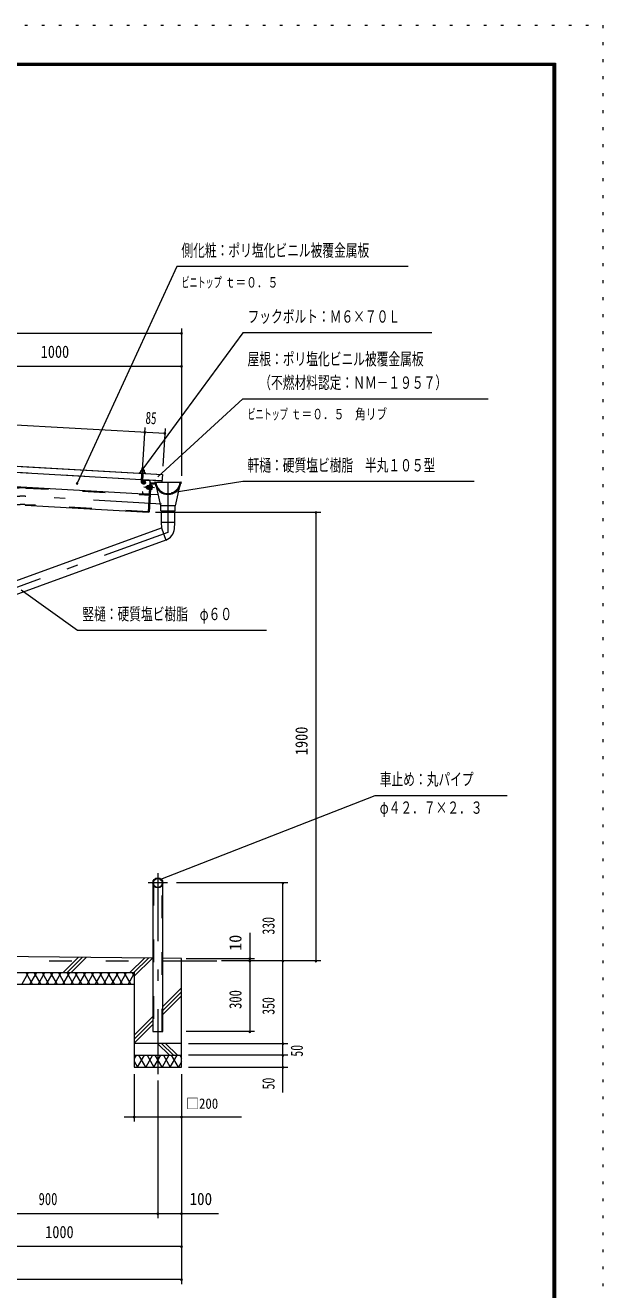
# Model space of a CAD drawing. Units: millimetres, scale not verified. Extents: x -23448 to 23452, y -10500 to 10500.
# Drawn here: x 17337 to 23452, y -2887 to 10500 of the extents above; entities that cross this region are included whole.
import ezdxf
from ezdxf.enums import TextEntityAlignment as Align

# ---------------------------------------------------------------- set-up
doc = ezdxf.new("R2010")
doc.units = ezdxf.units.MM
doc.header["$LTSCALE"] = 60
for name, pattern in [('USER2', [10, 4, -6]), ('USER3', [24, 12, -5, 2, -5]), ('USER4', [3, 0.5, -2.5])]:
    doc.linetypes.add(name, pattern=pattern)
for name, color, linetype, lineweight in [('0-6_2-0BOLD', 7, 'Continuous', 18), ('0-7_2-1HIDDEN', 3, 'USER2', 18), ('0-8_2-2CENTER', 3, 'USER3', 18), ('0-9_2-4THIN', 4, 'Continuous', 18), ('0-A_2-5DIM', 3, 'Continuous', 18), ('0-B_2-6HATCH', 2, 'Continuous', 18), ('0-C_F-F', 5, 'Continuous', 18), ('0-D_F-E_J_ADD', 5, 'USER4', 18)]:
    doc.layers.add(name, color=color, linetype=linetype, lineweight=lineweight)
doc.styles.add('ＭＳ ゴシック', font='')
doc.styles.get('ＭＳ ゴシック').set_extended_font_data('MS Gothic')

msp = doc.modelspace()

# ---------------------------------------------------------------- linework, layer by layer
at = {"layer": '0-6_2-0BOLD'}
for p, q in [((14121.84, 6011.6), (18789.09, 5742.49)), ((18564.63, 5687.81), (15910.92, 5840.83)), ((18570.84, 5789.94), (18570.11, 5777.15)), ((18586.31, 5776.21), (18587.05, 5789)), ((18651.78, 5532.54), (15806.51, 5696.59)), ((18568.52, 5755.2), (18563.49, 5667.91)), ((18583.97, 5730.06), (18567.13, 5731.03)), ((18580.33, 5666.94), (18585.37, 5754.23)), ((18581.48, 5686.84), (18660.41, 5682.29)), ((18785.21, 5675.09), (18585.54, 5686.6)), ((18589.07, 5678.38), (18588.09, 5661.41)), ((18652.2, 5678.75), (18593.3, 5682.14)), ((18596.06, 5646.51), (18613.48, 5655.27)), ((18640.8, 5342.11), (18659.95, 5674.3)), ((18655.96, 5674.52), (18648.25, 5540.75)), ((18666.96, 5656.86), (18649.09, 5346.88)), ((18666.96, 5656.86), (18658.97, 5657.32)), ((18669.3, 5627.93), (18665.31, 5628.16)), ((18666.31, 5645.45), (18713.17, 5645.45)), ((18718.06, 5651.2), (18666.64, 5651.2)), ((18711.7, 5663.7), (18984.21, 5663.7)), ((18717.05, 5660.46), (18711.7, 5660.46)), ((18711.7, 5654.45), (18717.63, 5654.45)), ((18984.21, 5651.2), (18977.86, 5651.2)), ((18978.29, 5654.45), (18984.21, 5654.45)), ((18984.21, 5660.46), (18978.87, 5660.46)), ((18644.02, 5536.98), (18585.12, 5540.38)), ((18621.33, 5599.39), (18626.32, 5599.11)), ((18628.09, 5599.62), (18642.58, 5598.79)), ((18643.66, 5617.52), (18629.17, 5618.35)), ((18647.82, 5602.87), (18643.12, 5608.15)), ((18643.4, 5613.14), (18648.11, 5607.87)), ((18746.51, 5527.07), (18659.77, 5532.07)), ((18679.53, 5596.66), (18667.54, 5597.35)), ((18668.62, 5616.08), (18680.6, 5615.39)), ((18966.86, 5601.9), (18922.96, 5413.71)), ((18640.8, 5342.11), (17336.7, 5417.3)), ((18772.96, 5358.7), (18772.96, 5413.71)), ((18779.21, 5234.33), (18779.21, 5358.7)), ((18916.71, 5358.7), (18916.71, 5234.33)), ((18649.08, 5346.88), (18641.11, 5347.33)), ((16788.87, 4454.9), (18779.2, 5179.33)), ((18687.08, 1419.93), (18687.08, -155.07)), ((18687.08, 622.96), (16585.84, 643.98)), ((18990.46, 619.93), (18793.83, 621.89)), ((18990.45, 594.93), (19365.45, 594.93)), ((18490.46, 344.93), (17240.46, 344.93)), ((18990.46, -280.07), (18490.46, -280.07)), ((18490.46, -405.07), (18990.46, -405.07))]:
    msp.add_line(p, q, dxfattribs=at)
for points in [[(14105.7, 6013.78), (18789.17, 5743.73), (18784.55, 5663.7)], [(18548.94, 5757.58), (18549.4, 5765.67), (18605.56, 5762.43), (18605.1, 5754.35)], [(18605.56, 5762.43), (18595.34, 5775.69), (18561.08, 5777.67), (18549.4, 5765.67)], [(18562, 5777.62), (18562.74, 5790.4), (18564.98, 5791.53), (18593.06, 5789.91), (18595.16, 5788.53), (18594.43, 5775.75)], [(18587.44, 5790.24), (18588.65, 5811.29), (18571.81, 5812.26), (18570.6, 5791.21)], [(18571.81, 5812.26), (18574.78, 5814.91), (18586.02, 5814.26), (18588.65, 5811.29)], [(18588.09, 5661.41), (18584.1, 5661.64), (18585.07, 5678.61)], [(18613.48, 5655.27), (18605.89, 5670.35), (18588.48, 5661.59)], [(18642.04, 5589.42), (18627.55, 5590.25), (18625.99, 5593.36), (18627.8, 5624.81), (18629.71, 5627.72), (18644.2, 5626.89)], [(18649.23, 5627.33), (18644.24, 5627.62), (18641.99, 5588.68), (18646.99, 5588.4)], [(18650.88, 5586.42), (18646.89, 5586.65), (18649.33, 5629.08), (18653.33, 5628.85)], [(18669.3, 5627.93), (18666.85, 5585.5), (18662.86, 5585.73)], [(18666.99, 5587.98), (18678.98, 5587.29), (18680.9, 5590.2), (18682.71, 5621.65), (18681.15, 5624.75), (18669.16, 5625.45)], [(18581.35, 5544.6), (18582.33, 5561.57), (18578.34, 5561.81), (18577.36, 5544.83)], [(18627.47, 5619.07), (18622.48, 5619.36), (18621.33, 5599.39), (18617.8, 5603.35), (18618.52, 5615.83), (18622.48, 5619.36)], [(18772.96, 5358.7), (18922.96, 5358.7), (18922.96, 5413.71), (18772.96, 5413.71), (18729.06, 5601.9)], [(18916.06, 5169.84), (18920.47, 5234.33), (18775.46, 5234.33), (18779.21, 5179.32)], [(18779.21, 5179.32), (18826.23, 5050.12), (16835.9, 4325.7)], [(18687.08, -155.07), (18793.83, -155.07), (18793.83, 1419.93)], [(18490.46, -530.07), (18990.46, -530.07), (18990.46, 619.93)], [(15740.46, 469.93), (15740.46, -680.07), (17240.46, -680.07), (17240.46, 469.93), (18490.46, 469.93), (18490.46, -530.07)]]:
    msp.add_lwpolyline(points, dxfattribs=at)
for radius in [53.38, 47.62]:
    msp.add_circle((18740.46, 1419.93), radius, dxfattribs=at)
for centre, radius, start, end in [((18566.45, 5784.25), 7.19, 52.31554, 112.31554), ((18577.48, 5763.9), 26.87, 69.11256, 104.28848), ((18590.76, 5782.84), 7.19, 61.08405, 121.08405), ((18585.95, 5666.61), 22.5, 176.69928, 296.69928), ((18585.95, 5666.61), 5.62, 176.69928, 296.69928), ((18593.06, 5678.15), 8, 86.70229, 176.70438), ((18593.06, 5678.15), 4, 86.70058, 176.70526), ((18634.88, 5622.72), 7.19, 176.70164, 217.42847), ((18651.96, 5674.76), 4, 356.705, 86.705), ((18651.96, 5674.76), 8, 356.7027, 86.7045), ((18711.7, 5657.45), 6.25, 90, 270), ((18711.7, 5657.45), 3, 90, 270), ((18847.96, 5669.96), 137, 190.30334, 352.13203), ((18847.96, 5669.96), 131.25, 184.15126, 186.78346), ((18847.96, 5669.96), 131.25, 188.21463, 351.78537), ((18847.96, 5669.96), 128, 182.79924, 357.20076), ((18847.96, 5669.96), 131.25, 353.21654, 355.84874), ((18984.21, 5657.45), 6.25, 270, 90), ((18984.21, 5657.45), 3, 270, 90), ((17306.21, 4888.56), 720.38, 86.70003, 171.72519), ((18585.35, 5544.37), 8, 176.7045, 266.70007), ((18585.35, 5544.37), 4, 176.705, 266.70058), ((18633.26, 5594.62), 7.19, 135.97482, 176.70164), ((18653, 5607.58), 26.15, 155.67531, 197.72612), ((18644.25, 5540.98), 8, 266.70007, 356.70476), ((18644.25, 5540.98), 4, 266.70058, 356.70526), ((18655.7, 5607.43), 26.15, 335.67531, 17.72612), ((18673.82, 5592.29), 7.19, 356.70164, 37.42847), ((18675.44, 5620.39), 7.19, 315.97482, 356.70164), ((18778.88, 5179.21), 137.5, 290, 356.09424)]:
    msp.add_arc(centre, radius, start, end, dxfattribs=at)
at = {"layer": '0-7_2-1HIDDEN'}
for p, q in [((18564.71, 5689.06), (15910.99, 5842.08)), ((18785.28, 5676.33), (18581.55, 5688.09)), ((17343.75, 5600.94), (18651.38, 5525.55)), ((18641.2, 5349.09), (17337.1, 5424.29)), ((18692.83, 1419.93), (18692.83, -155.07)), ((18788.08, -155.07), (18788.08, 1419.93)), ((13990.46, 594.93), (18990.46, 594.93))]:
    msp.add_line(p, q, dxfattribs=at)
for radius, start, end in [(713.38, 86.98364, 177.85976), (536.62, 86.7, 180)]:
    msp.add_arc((17306.21, 4888.56), radius, start, end, dxfattribs=at)
at = {"layer": '0-8_2-2CENTER'}
for p, q in [((18571.84, 5666.14), (18582.02, 5842.68)), ((18592.27, 5654.05), (18618.51, 5667.25)), ((18779.07, 5429.66), (17342.19, 5512.52)), ((18706.76, 5604.48), (18593.2, 5611.03)), ((18740.46, 1523.31), (18740.46, -604.92)), ((18843.83, 1419.93), (18637.08, 1419.93))]:
    msp.add_line(p, q, dxfattribs=at)
msp.add_lwpolyline([(18847.96, 5665.67), (18847.96, 5131.19), (16715.46, 4355.02), (16715.46, 854.36), (16974.83, 759.95)], dxfattribs=at)
for centre, radius, start, end in [((18585.95, 5666.61), 14.06, 176.70197, 296.69957), ((17306.21, 4888.56), 625, 86.70003, 180)]:
    msp.add_arc(centre, radius, start, end, dxfattribs=at)
at = {"layer": '0-9_2-4THIN'}
for p, q in [((18573.42, 5813.7), (18572.12, 5791.12)), ((18585.92, 5790.33), (18587.22, 5812.9)), ((18570.04, 5755.11), (18568.65, 5730.95)), ((18582.45, 5730.15), (18583.85, 5754.32)), ((18626.46, 5601.6), (18618.97, 5602.03)), ((18619.84, 5617.01), (18627.32, 5616.58))]:
    msp.add_line(p, q, dxfattribs=at)
at = {"layer": '0-A_2-5DIM'}
for p, q in [((18940.46, 7944.93), (17884.8, 5651.61)), ((21390.46, 7944.93), (18940.46, 7944.93)), ((13990.45, 7239.93), (18990.46, 7239.93)), ((19000.46, 7239.93), (18980.46, 7239.93)), ((18990.46, 7289.93), (18990.46, 5731.38)), ((13990.45, 6889.93), (18990.46, 6889.93)), ((19000.46, 6889.93), (18980.46, 6889.93)), ((14221.94, 6444.64), (18814.31, 6179.84)), ((18739.24, 5718.42), (19640.46, 6544.93)), ((19640.46, 6544.93), (22240.46, 6544.93)), ((18582.02, 5842.65), (18605.04, 6241.99)), ((18612.17, 6192.07), (18592.17, 6192.07)), ((18817.19, 6229.76), (18794.16, 5830.42)), ((18824.31, 6179.84), (18804.31, 6179.84)), ((18592.98, 5802.67), (18572.98, 5802.67)), ((17894.8, 5651.61), (17874.8, 5651.61)), ((18903.75, 5549.01), (18883.75, 5549.01)), ((18714.75, 5344.93), (20465.45, 5344.93)), ((20425.45, 5344.93), (20405.45, 5344.93)), ((20415.45, 5344.93), (20415.45, 594.93)), ((18782.35, 1458.77), (18762.35, 1458.77)), ((20115.45, 1419.93), (18938.01, 1419.93)), ((20075.45, 1419.93), (20055.45, 1419.93)), ((20065.45, -800.07), (20065.45, 1419.93)), ((19715.45, 889.93), (19715.45, -155.07)), ((19040.45, 619.93), (19765.45, 619.93)), ((20465.45, 594.93), (19415.45, 594.93)), ((19725.45, 619.93), (19705.45, 619.93)), ((19725.45, 594.93), (19705.45, 594.93)), ((20075.45, 594.93), (20055.45, 594.93)), ((20425.45, 594.93), (20405.45, 594.93)), ((19765.45, -155.07), (19040.45, -155.07)), ((19725.45, -155.07), (19705.45, -155.07)), ((19065.46, -280.07), (20115.45, -280.07)), ((20075.45, -280.07), (20055.45, -280.07)), ((20115.45, -405.07), (19065.46, -405.07)), ((19065.46, -530.07), (20115.45, -530.07)), ((20075.45, -405.07), (20055.45, -405.07)), ((20075.45, -530.07), (20055.45, -530.07)), ((18490.46, -605.07), (18490.46, -1105.07)), ((18990.46, -605.07), (18990.46, -2830.07)), ((18740.46, -673.63), (18740.46, -2130.07)), ((18383.56, -1055.07), (19627.96, -1055.07)), ((18500.46, -1055.07), (18480.46, -1055.07)), ((19000.46, -1055.07), (18980.46, -1055.07)), ((16490.46, -2080.07), (19382.96, -2080.07)), ((18750.46, -2080.07), (18730.46, -2080.07)), ((19000.46, -2080.07), (18980.46, -2080.07)), ((18990.46, -2430.07), (13990.46, -2430.07)), ((19000.46, -2430.07), (18980.46, -2430.07)), ((18990.46, -2780.07), (13990.46, -2780.07)), ((19000.46, -2780.07), (18980.46, -2780.07))]:
    msp.add_line(p, q, dxfattribs=at)
for points in [[(21640.46, 7244.93), (19640.46, 7244.93), (18582.98, 5802.67)], [(22090.46, 5669.93), (19640.46, 5669.93), (18893.75, 5549.01)], [(17292.62, 4521.5), (17890.46, 4094.93), (19890.46, 4094.93)], [(18772.35, 1458.77), (21040.46, 2344.93), (22440.46, 2344.93)]]:
    msp.add_lwpolyline(points, dxfattribs=at)
for centre in [(18990.46, 7239.93), (18990.46, 6889.93), (18602.17, 6192.07), (18814.31, 6179.84), (18582.98, 5802.67), (17884.8, 5651.61), (18893.75, 5549.01), (20415.45, 5344.93), (18772.35, 1458.77), (20065.45, 1419.93), (19715.45, 619.93), (19715.45, 594.93), (20065.45, 594.93), (20415.45, 594.93), (19715.45, -155.07), (20065.45, -280.07), (20065.45, -405.07), (20065.45, -530.07), (18490.46, -1055.07), (18990.46, -1055.07), (18740.46, -2080.07), (18990.46, -2080.07), (18990.46, -2430.07), (18990.46, -2780.07)]:
    msp.add_arc(centre, 10, 180, 0, dxfattribs=at)
at = {"layer": '0-B_2-6HATCH'}
for p, q in [((17737.25, 469.93), (17898.17, 630.85)), ((17940.18, 630.43), (17779.68, 469.93)), ((17982.19, 630.01), (17822.1, 469.93)), ((18444.36, 469.93), (18598.28, 623.85)), ((18486.78, 469.93), (18640.28, 623.43)), ((18682.29, 623.01), (18490.46, 431.18)), ((17298.75, 344.93), (17370.92, 469.93)), ((17342.05, 469.93), (17414.22, 344.93)), ((17385.35, 344.93), (17457.52, 469.93)), ((17428.66, 469.93), (17500.83, 344.93)), ((17471.96, 344.93), (17544.13, 469.93)), ((17515.26, 469.93), (17587.43, 344.93)), ((17558.56, 344.93), (17630.73, 469.93)), ((17601.86, 469.93), (17674.03, 344.93)), ((17645.16, 344.93), (17717.33, 469.93)), ((17760.63, 344.93), (17688.46, 469.93)), ((17803.93, 469.93), (17731.77, 344.93)), ((17775.07, 469.93), (17847.24, 344.93)), ((17818.37, 344.93), (17890.53, 469.93)), ((17861.67, 469.93), (17933.84, 344.93)), ((17904.97, 344.93), (17977.14, 469.93)), ((17948.27, 469.93), (18020.44, 344.93)), ((17991.57, 344.93), (18063.74, 469.93)), ((18034.88, 469.93), (18107.04, 344.93)), ((18078.18, 344.93), (18150.35, 469.93)), ((18121.48, 469.93), (18193.64, 344.93)), ((18164.78, 344.93), (18236.95, 469.93)), ((18208.08, 469.93), (18280.25, 344.93)), ((18251.38, 344.93), (18323.55, 469.93)), ((18294.68, 469.93), (18366.85, 344.93)), ((18337.99, 344.93), (18410.15, 469.93)), ((18381.28, 469.93), (18453.46, 344.93)), ((18424.59, 344.93), (18490.46, 459.02)), ((18490.46, 430.83), (18467.89, 469.93)), ((18793.83, 112.3), (18990.46, 308.92)), ((18990.46, 266.5), (18793.83, 69.87)), ((18793.83, 27.45), (18990.46, 224.07)), ((18490.46, -191.08), (18687.08, 5.55)), ((18687.08, -36.88), (18490.46, -233.5)), ((18490.46, -275.93), (18687.08, -79.3)), ((18737.25, -280.07), (18862.25, -405.07)), ((18904.68, -405.07), (18779.68, -280.07)), ((18947.1, -405.07), (18822.1, -280.07)), ((18511.19, -405.07), (18490.46, -440.97)), ((18973.07, -405.07), (18990.46, -435.19))]:
    msp.add_line(p, q, dxfattribs=at)
for points in [[(18490.46, -469.16), (18525.62, -530.07), (18597.79, -405.07)], [(18684.39, -405.07), (18612.22, -530.07), (18540.06, -405.07)], [(18626.66, -405.07), (18698.83, -530.07), (18771, -405.07)], [(18857.6, -405.07), (18785.43, -530.07), (18713.26, -405.07)], [(18799.86, -405.07), (18872.03, -530.07), (18944.2, -405.07)], [(18990.46, -474.95), (18958.63, -530.07), (18886.47, -405.07)]]:
    msp.add_lwpolyline(points, dxfattribs=at)
at = {"layer": '0-C_F-F'}
for points in [[(22951.87, -10000), (-5748.13, -10000), (-5748.13, 10100), (22951.87, 10100)], [(22949.37, -9997.5), (-5745.63, -9997.5), (-5745.63, 10097.5), (22949.37, 10097.5)], [(22946.87, -9995), (22946.87, 10095), (-5743.13, 10095), (-5743.13, -9995)], [(22944.37, -9992.5), (-5740.63, -9992.5), (-5740.63, 10092.5), (22944.37, 10092.5)], [(22941.87, -9990), (22941.87, 10090), (-5738.13, 10090), (-5738.13, -9990)], [(22939.37, -9987.5), (-5735.63, -9987.5), (-5735.63, 10087.5), (22939.37, 10087.5)], [(22936.87, -9985), (22936.87, 10085), (-5733.13, 10085), (-5733.13, -9985)], [(22934.37, -9982.5), (-5730.63, -9982.5), (-5730.63, 10082.5), (22934.37, 10082.5)], [(22931.87, -9980), (-5728.13, -9980), (-5728.13, 10080), (22931.87, 10080)], [(22929.37, -9977.5), (-5725.63, -9977.5), (-5725.63, 10077.5), (22929.37, 10077.5)], [(22926.87, -9975), (22926.87, 10075), (-5723.13, 10075), (-5723.13, -9975)]]:
    msp.add_lwpolyline(points, close=True, dxfattribs=at)
at = {"layer": '0-D_F-E_J_ADD'}
msp.add_lwpolyline([(23451.87, -10500), (-6248.13, -10500), (-6248.13, 10500), (23451.87, 10500)], close=True, dxfattribs=at)

# ---------------------------------------------------------------- texts
at = {"layer": '0-A_2-5DIM', "color": 7, "style": 'ＭＳ ゴシック'}
for s, height, width, p in [('側化粧：ポリ塩化ビニル被覆金属板', 130.2, 0.7, (18990.46, 8012.69)), ('ビニトップ ', 110.7, 0.55, (18990.46, 7689.92)), ('ｔ＝０．５', 110.7, 0.75, (19449.74, 7689.92)), ('フックボルト：Ｍ６×７０Ｌ', 130.2, 0.7, (19690.47, 7312.69)), ('1000', 130.2, 0.85, (17500.15, 6939.93)), ('屋根：ポリ塩化ビニル被覆金属板', 130.2, 0.7, (19690.46, 6862.69)), ('\u3000（不燃材料認定：ＮＭ－１９５７）', 130.2, 0.7, (19690.46, 6612.69)), ('ビニトップ ', 110.7, 0.55, (19690.46, 6294.93)), ('ｔ＝０．５\u3000角リブ', 110.7, 0.75, (20149.74, 6294.93)), ('軒樋：硬質塩ビ樹脂\u3000半丸１０５型', 130.2, 0.7, (19690.46, 5737.7)), ('竪樋：硬質塩ビ樹脂\u3000φ６０', 130.2, 0.7, (17940.46, 4162.69)), ('車止め：丸パイプ', 130.2, 0.7, (21090.46, 2412.7)), ('φ４２．７×２．３', 130.2, 0.7, (21090.46, 2112.7)), ('□200', 110.7, 0.9, (19040.46, -1005.07)), ('900', 130.2, 0.75, (17477.84, -2030.07)), ('100', 130.2, 0.9, (19076.12, -2030.07)), ('1000', 130.2, 0.85, (17547.66, -2380.07))]:
    msp.add_text(s, height=height, dxfattribs=dict(at, width=width)).set_placement(p, align=Align.BOTTOM_LEFT)
for s, rotation, width, p in [('85', 356.7, 0.65, (18605.35, 6241.97)), ('1900', 90, 0.85, (20365.45, 2773.08)), ('330', 90, 0.7, (20015.45, 872.6)), ('10', 90, 0.95, (19665.45, 701.98)), ('300', 90, 0.75, (19665.45, 85.83)), ('350', 90, 0.7, (20015.45, 24.16)), ('50', 90, 0.7, (20315.45, -419.29)), ('50', 90, 0.7, (20015.45, -766.79))]:
    msp.add_text(s, height=130.2, rotation=rotation, dxfattribs=dict(at, width=width)).set_placement(p, align=Align.BOTTOM_LEFT)

doc.saveas('drawing.dxf')
